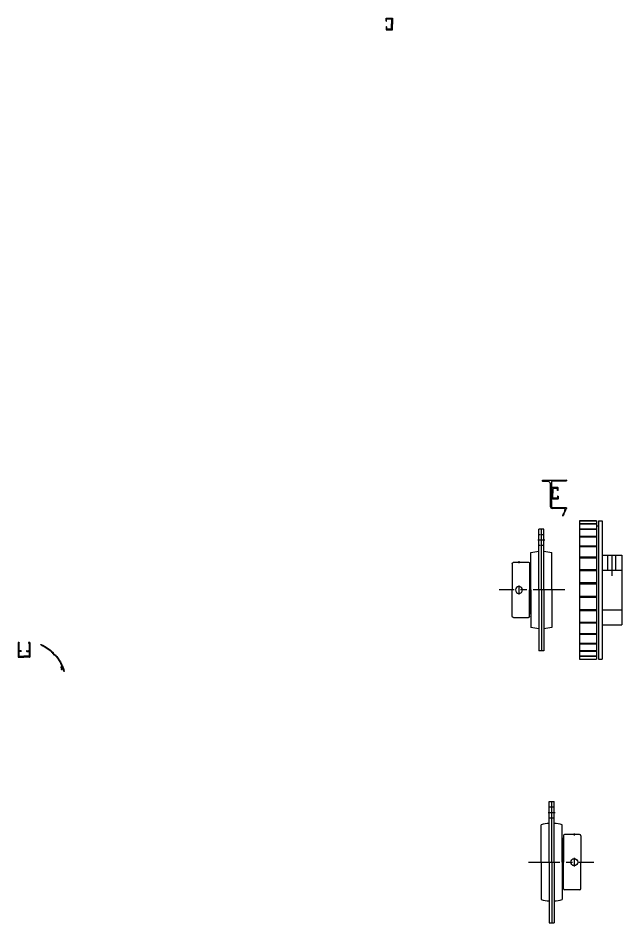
# Model space of a CAD drawing. Header units: millimetres. Extents: x 150937 to 394412, y 327166 to 584759.
# Drawn here: x 219915 to 221736, y 464557 to 467283 of the extents above; entities that cross this region are included whole.
import ezdxf

# ---------------------------------------------------------------- set-up
doc = ezdxf.new("R2010")
doc.units = ezdxf.units.MM
doc.linetypes.add('CENTER', pattern=[50.8, 31.75, -6.35, 6.35, -6.35])
doc.linetypes.add('HIDDEN', pattern=[0.375, 0.25, -0.125])
doc.layers.add('Layer 1', color=7, linetype='Continuous')

# ---------------------------------------------------------------- blocks, each defined once
blk = doc.blocks.new('FG')
for p, q in [((1506.31, -5299.69), (1502.81, -5299.69)), ((1502.81, -5299.69), (1502.81, -5438.49)), ((1506.31, -5299.69), (1506.31, -5438.49)), ((1508.31, -5304.79), (1506.31, -5304.79)), ((1525.31, -5299.69), (1508.31, -5299.69)), ((1508.31, -5299.69), (1508.31, -5438.49)), ((1508.31, -5299.69), (1525.31, -5299.69)), ((1525.31, -5302.53), (1508.31, -5302.53)), ((1525.31, -5302.84), (1508.31, -5302.84)), ((1525.31, -5299.69), (1525.31, -5438.49)), ((1525.31, -5307.64), (1508.31, -5307.64)), ((1525.31, -5308.14), (1508.31, -5308.14)), ((1525.31, -5315.11), (1508.31, -5315.11)), ((1525.31, -5315.78), (1508.31, -5315.78)), ((1525.31, -5324.66), (1508.31, -5324.66)), ((1525.31, -5325.48), (1508.31, -5325.48)), ((1482.81, -5334.09), (1482.81, -5404.09)), ((1502.81, -5334.09), (1482.81, -5334.09)), ((1492.81, -5334.09), (1492.81, -5355.05)), ((1525.31, -5335.92), (1508.31, -5335.92)), ((1525.31, -5336.84), (1508.31, -5336.84)), ((1482.81, -5349.09), (1482.81, -5389.09)), ((1502.81, -5349.09), (1482.81, -5349.09)), ((1502.81, -5349.09), (1482.81, -5349.09)), ((1525.31, -5348.44), (1508.31, -5348.44)), ((1525.31, -5349.45), (1508.31, -5349.45)), ((1525.31, -5361.77), (1508.31, -5361.77)), ((1525.31, -5362.82), (1508.31, -5362.82)), ((1525.31, -5375.37), (1508.31, -5375.37)), ((1525.31, -5376.42), (1508.31, -5376.42)), ((1502.81, -5389.09), (1482.81, -5389.09)), ((1502.81, -5389.09), (1482.81, -5389.09)), ((1525.31, -5388.74), (1508.31, -5388.74)), ((1525.31, -5389.74), (1508.31, -5389.74)), ((1502.81, -5404.09), (1482.81, -5404.09)), ((1525.31, -5401.34), (1508.31, -5401.34)), ((1525.31, -5402.27), (1508.31, -5402.27)), ((1525.31, -5412.71), (1508.31, -5412.71)), ((1525.31, -5413.53), (1508.31, -5413.53)), ((1525.31, -5422.41), (1508.31, -5422.41)), ((1525.31, -5423.07), (1508.31, -5423.07)), ((1525.31, -5430.05), (1508.31, -5430.05)), ((1525.31, -5430.55), (1508.31, -5430.55)), ((1506.31, -5438.49), (1502.81, -5438.49)), ((1525.31, -5435.35), (1508.31, -5435.35)), ((1525.31, -5435.66), (1508.31, -5435.66)), ((1525.31, -5438.49), (1508.31, -5438.49))]:
    blk.add_line(p, q)
at = {"color": 0}
for p, q in [((1488.81, -5349.09), (1488.81, -5334.09)), ((1496.81, -5349.09), (1496.81, -5334.09))]:
    blk.add_line(p, q, dxfattribs=at)
blk = doc.blocks.new('베어링')
for p, q in [((1616.05, -9884.44), (1616.05, -9823.44)), ((1616.05, -9823.44), (1621.25, -9823.44)), ((1618.65, -9884.44), (1618.65, -9823.44)), ((1621.25, -9884.44), (1621.25, -9823.44)), ((1608.15, -9884.44), (1608.15, -9846.88)), ((1629.15, -9884.44), (1629.15, -9846.88)), ((1630.55, -9857.64), (1630.55, -9884.44)), ((1646.55, -9856.64), (1631.55, -9856.64)), ((1648.05, -9858.14), (1648.05, -9884.44)), ((1630.05, -9860.69), (1629.15, -9860.69)), ((1630.05, -9860.69), (1630.25, -9860.89)), ((1630.25, -9860.89), (1630.25, -9884.44)), ((1608.15, -9884.44), (1608.15, -9922)), ((1616.05, -9884.44), (1616.05, -9945.44)), ((1618.65, -9884.44), (1618.65, -9945.44)), ((1621.25, -9884.44), (1621.25, -9945.44)), ((1629.15, -9884.44), (1629.15, -9922)), ((1630.25, -9907.99), (1630.25, -9884.44)), ((1630.55, -9911.24), (1630.55, -9884.44)), ((1648.05, -9910.74), (1648.05, -9884.44)), ((1630.05, -9908.19), (1629.15, -9908.19)), ((1630.05, -9908.19), (1630.25, -9907.99)), ((1646.55, -9912.24), (1631.55, -9912.24)), ((1616.05, -9945.44), (1621.25, -9945.44))]:
    blk.add_line(p, q)
at = {"color": 3, "linetype": 'HIDDEN'}
for p, q in [((1616.05, -9828.94), (1621.25, -9828.94)), ((1616.05, -9839.94), (1621.25, -9839.94))]:
    blk.add_line(p, q, dxfattribs=at)
at = {"color": 1, "linetype": 'CENTER'}
for p, q in [((1615.05, -9834.44), (1622.25, -9834.44)), ((1641.25, -9855.64), (1641.25, -9857.64)), ((1595.15, -9884.44), (1661.05, -9884.44)), ((1641.25, -9879.94), (1641.25, -9888.94))]:
    blk.add_line(p, q, dxfattribs=at)
blk.add_circle((1641.25, -9884.44), 3.5)
for centre, radius, start, end in [((1618.65, -9884.44), 39, 93.82255, 105.6185), ((1618.65, -9884.44), 39, 74.3815, 86.17745), ((1631.55, -9857.64), 1, 90, 180), ((1646.55, -9858.14), 1.5, 0, 90), ((1630.75, -9862.3), 0.5, 180, 246.42182), ((1630.75, -9906.58), 0.5, 113.57818, 180), ((1631.55, -9911.24), 1, 180, 270), ((1646.55, -9910.74), 1.5, 270, 0), ((1618.65, -9884.44), 39, 254.3815, 266.17745), ((1618.65, -9884.44), 39, 273.82255, 285.6185)]:
    blk.add_arc(centre, radius, start, end)
blk = doc.blocks.new('k-5')
at = {"color": 1}
for p, q in [((-36413.1, 17310.5), (-36413.1, 17291.8)), ((-36404.3, 17311), (-36412.6, 17311)), ((-36406.7, 17309.2), (-36410.1, 17309.2)), ((-36404.3, 17309.2), (-36406.7, 17309.2)), ((-36403.8, 17310.5), (-36403.8, 17309.7)), ((-36387.4, 17310.5), (-36387.4, 17309.7)), ((-36386.9, 17311), (-36378.6, 17311)), ((-36386.9, 17309.2), (-36384.6, 17309.2)), ((-36384.6, 17309.2), (-36381.1, 17309.2)), ((-36378.1, 17310.5), (-36378.1, 17291.8)), ((-36412.6, 17291.3), (-36396.1, 17291.3)), ((-36410.6, 17308.7), (-36410.6, 17295.3)), ((-36410.1, 17294.8), (-36396.1, 17294.8)), ((-36395.6, 17294.3), (-36396.1, 17294.8)), ((-36395.6, 17291.8), (-36396.1, 17291.3)), ((-36395.1, 17294.8), (-36395.6, 17294.3)), ((-36395.1, 17291.3), (-36395.6, 17291.8)), ((-36381.1, 17294.8), (-36395.1, 17294.8)), ((-36378.6, 17291.3), (-36395.1, 17291.3)), ((-36380.6, 17308.7), (-36380.6, 17295.3))]:
    blk.add_line(p, q, dxfattribs=at)
for centre, start, end in [((-36412.6, 17310.5), 90, 180), ((-36410.1, 17308.7), 90, 180), ((-36404.3, 17310.5), 360, 90), ((-36404.3, 17309.7), 270, 0), ((-36386.9, 17310.5), 90, 180), ((-36386.9, 17309.7), 180, 270), ((-36381.1, 17308.7), 0, 90), ((-36378.6, 17310.5), 0, 90), ((-36412.6, 17291.8), 180, 270), ((-36410.1, 17295.3), 180, 270), ((-36381.1, 17295.3), 270, 0), ((-36378.6, 17291.8), 270, 0)]:
    blk.add_arc(centre, 0.5, start, end, dxfattribs=at)
blk = doc.blocks.new('k-3')
for p, q in [((-36515.3, 17456.3), (-36515.3, 17459.3)), ((-36514.8, 17459.8), (-36443.5, 17459.8)), ((-36505.3, 17455.8), (-36514.8, 17455.8)), ((-36504.8, 17456.3), (-36505.3, 17455.8)), ((-36504.3, 17455.8), (-36504.8, 17456.3)), ((-36496.7, 17455.8), (-36504.3, 17455.8)), ((-36496, 17455.5), (-36491.6, 17451.1)), ((-36491.3, 17416.3), (-36491.3, 17450.4)), ((-36487.8, 17453.8), (-36487.8, 17433.8)), ((-36443.5, 17456.8), (-36484.8, 17456.8)), ((-36443, 17459.3), (-36443, 17457.3)), ((-36488.3, 17433.3), (-36487.8, 17433.8)), ((-36487.8, 17432.8), (-36488.3, 17433.3)), ((-36487.8, 17398.8), (-36487.8, 17432.8)), ((-36490.8, 17415.8), (-36491.3, 17416.3)), ((-36491.3, 17415.3), (-36490.8, 17415.8)), ((-36491.3, 17379.3), (-36491.3, 17415.3)), ((-36488.3, 17398.3), (-36487.8, 17398.8)), ((-36487.8, 17397.8), (-36488.3, 17398.3)), ((-36487.8, 17397.8), (-36487.8, 17380.6)), ((-36450, 17374.3), (-36486.3, 17374.3)), ((-36484.3, 17376.8), (-36444, 17376.8)), ((-36448.8, 17366.1), (-36449.1, 17363.1)), ((-36449, 17374.3), (-36449, 17374.3)), ((-36443, 17375.8), (-36443, 17374.4)), ((-36454.2, 17353), (-36453.6, 17354.3)), ((-36453.2, 17352.2), (-36454.1, 17352.7)), ((-36450.8, 17356.1), (-36452.8, 17352.3)), ((-36450.4, 17356.8), (-36450.9, 17356.6)), ((-36450.9, 17356.6), (-36450.8, 17356.1))]:
    blk.add_line(p, q)
for centre, radius, start, end in [((-36514.8, 17459.3), 0.5, 90, 180), ((-36514.8, 17456.3), 0.5, 180, 270), ((-36496.7, 17454.8), 1, 45, 90), ((-36492.3, 17450.4), 1, 0, 45), ((-36484.8, 17453.8), 3, 90, 180), ((-36443.5, 17459.3), 0.5, 0, 90), ((-36443.5, 17457.3), 0.5, 270, 0), ((-36486.3, 17379.3), 5, 180, 270), ((-36484.4, 17380.2), 3.4, 173.3022, 272.7691), ((-36561.5, 17414.1), 125, 332.683, 341.3293), ((-36450, 17371.3), 3, 338.982, 90), ((-36561.5, 17414.1), 122.5, 336.9119, 338.982), ((-36444, 17375.8), 1, 0, 90), ((-36444, 17374.4), 1, 341.3293, 0), ((-36454, 17352.9), 0.234, 151.7351, 241.4999), ((-36561.5, 17414.1), 123.4, 330.9826, 335.6031), ((-36453.1, 17352.4), 0.234, 241.4999, 331.562)]:
    blk.add_arc(centre, radius, start, end)
blk = doc.blocks.new('wqweqwqw')
at = {"color": 1}
for p, q in [((-34498.3, 13826), (-34498.3, 13807.2)), ((-34489.5, 13826.5), (-34497.8, 13826.5)), ((-34495.8, 13824.2), (-34495.8, 13810.7)), ((-34491.8, 13824.7), (-34495.3, 13824.7)), ((-34489.5, 13824.7), (-34491.8, 13824.7)), ((-34489, 13826), (-34489, 13825.2)), ((-34472.6, 13826), (-34472.6, 13825.2)), ((-34472.1, 13826.5), (-34463.8, 13826.5)), ((-34472.1, 13824.7), (-34469.8, 13824.7)), ((-34469.8, 13824.7), (-34466.3, 13824.7)), ((-34465.8, 13824.2), (-34465.8, 13810.7)), ((-34463.3, 13826), (-34463.3, 13807.2)), ((-34497.8, 13806.7), (-34481.3, 13806.7)), ((-34495.3, 13810.2), (-34480.8, 13810.2)), ((-34480.8, 13807.2), (-34481.3, 13806.7)), ((-34466.3, 13810.2), (-34480.8, 13810.2)), ((-34480.3, 13806.7), (-34480.8, 13807.2)), ((-34463.8, 13806.7), (-34480.3, 13806.7))]:
    blk.add_line(p, q, dxfattribs=at)
for centre, start, end in [((-34497.8, 13826), 90, 180), ((-34495.3, 13824.2), 90, 180), ((-34489.5, 13826), 360, 90), ((-34489.5, 13825.2), 270, 0), ((-34472.1, 13826), 90, 180), ((-34472.1, 13825.2), 180, 270), ((-34466.3, 13824.2), 0, 90), ((-34463.8, 13826), 0, 90), ((-34497.8, 13807.2), 180, 270), ((-34495.3, 13810.7), 180, 270), ((-34466.3, 13810.7), 270, 0), ((-34463.8, 13807.2), 270, 0)]:
    blk.add_arc(centre, 0.5, start, end, dxfattribs=at)
blk = doc.blocks.new('k-6')
for p, q in [((-36507, 17321.9), (-36507, 17315.9)), ((-36507, 17315.9), (-36506.5, 17315.4)), ((-36506.5, 17315.4), (-36507, 17314.9)), ((-36507, 17314.9), (-36507, 17302.3)), ((-36505, 17322.4), (-36506.5, 17322.4)), ((-36505, 17322.4), (-36504.2, 17322.4)), ((-36505, 17319.9), (-36505, 17302.3)), ((-36504.5, 17320.4), (-36504.2, 17320.4)), ((-36503.7, 17321.9), (-36503.7, 17320.9)), ((-36475.3, 17321.9), (-36475.3, 17320.9)), ((-36474, 17322.4), (-36474.8, 17322.4)), ((-36474.5, 17320.4), (-36474.8, 17320.4)), ((-36474, 17322.4), (-36472.5, 17322.4)), ((-36474, 17319.9), (-36474, 17302.3)), ((-36472, 17315.9), (-36472.5, 17315.4)), ((-36472.5, 17315.4), (-36472, 17314.9)), ((-36472, 17321.9), (-36472, 17315.9)), ((-36472, 17314.9), (-36472, 17302.3)), ((-36507, 17302.3), (-36507, 17278.1)), ((-36507, 17296.9), (-36507, 17278.1)), ((-36505, 17302.3), (-36505, 17299.4)), ((-36505, 17299.4), (-36503, 17297.4)), ((-36505, 17295.1), (-36505, 17281.1)), ((-36500.5, 17295.6), (-36504.5, 17295.6)), ((-36500.5, 17295.6), (-36504, 17295.6)), ((-36498.2, 17297.4), (-36503, 17297.4)), ((-36498.2, 17297.4), (-36503, 17297.4)), ((-36498.2, 17295.6), (-36500.5, 17295.6)), ((-36497.7, 17296.9), (-36497.7, 17296.1)), ((-36481.3, 17296.9), (-36481.3, 17296.1)), ((-36480.8, 17297.4), (-36476, 17297.4)), ((-36480.8, 17297.4), (-36476, 17297.4)), ((-36480.8, 17295.6), (-36478.5, 17295.6)), ((-36478.5, 17295.6), (-36475, 17295.6)), ((-36478.5, 17295.6), (-36474.5, 17295.6)), ((-36474, 17299.4), (-36476, 17297.4)), ((-36474, 17302.3), (-36474, 17299.4)), ((-36474, 17295.1), (-36474, 17281.1)), ((-36472, 17302.3), (-36472, 17278.1)), ((-36472, 17296.9), (-36472, 17278.1)), ((-36506.5, 17277.6), (-36490, 17277.6)), ((-36505, 17281.1), (-36490, 17281.1)), ((-36490, 17281.1), (-36489.5, 17280.6)), ((-36490, 17277.6), (-36489.5, 17278.1)), ((-36489, 17281.1), (-36489.5, 17280.6)), ((-36489, 17277.6), (-36489.5, 17278.1)), ((-36474, 17281.1), (-36489, 17281.1)), ((-36472.5, 17277.6), (-36489, 17277.6))]:
    blk.add_line(p, q)
for centre, start, end in [((-36506.5, 17321.9), 90, 180), ((-36504.5, 17319.9), 90, 180), ((-36504.2, 17321.9), 0, 90), ((-36504.2, 17320.9), 270, 0), ((-36474.8, 17321.9), 90, 180), ((-36474.8, 17320.9), 180, 270), ((-36474.5, 17319.9), 0, 90), ((-36472.5, 17321.9), 0, 90), ((-36504.5, 17295.1), 90, 180), ((-36498.2, 17296.9), 360, 90), ((-36498.2, 17296.1), 270, 360), ((-36480.8, 17296.9), 90, 180), ((-36480.8, 17296.1), 180, 270), ((-36474.5, 17295.1), 0, 90), ((-36506.5, 17278.1), 180, 270), ((-36472.5, 17278.1), 270, 0)]:
    blk.add_arc(centre, 0.5, start, end)
blk = doc.blocks.new('A$C7437e431')
for p, q in [((35, 45.6), (33.5, 45.7)), ((34.5, 44.5), (36, 44.4)), ((40.5, 51.3), (40.3, 49.8)), ((41.3, 48.5), (41.5, 50.1)), ((1.8, 4.7), (0, 0.8)), ((0.1, 0.5), (1.1, 0)), ((1.4, 0.1), (2, 1.4)), ((2.3, 4.9), (1.8, 4.7)), ((2.2, 5.4), (2.3, 4.9)), ((9.4, 11.9), (6.6, 6.8)), ((7.4, 4.2), (7.8, 4)), ((8, 6.1), (10.8, 11.2)), ((8.5, 5.4), (8.2, 5.5))]:
    blk.add_line(p, q)
for centre, radius, start, end in [((114.7, -49), 125, 106.1655, 126.2525), ((114.7, -49), 123.4, 106.2022, 126.2211), ((80, 70.3), 0.788, 288.3964, 98.167), ((114.7, -49), 125, 130.8589, 154.2162), ((114.7, -49), 123.4, 130.8903, 148.712), ((33.5, 45), 0.781, 84.3444, 130.8589), ((34.4, 43.7), 0.781, 84.5854, 130.8903), ((35.1, 46.4), 0.781, 264.3444, 309.8546), ((114.7, -49), 123.4, 127.2569, 129.8546), ((36.1, 45.1), 0.781, 264.5854, 309.8721), ((114.7, -49), 121.9, 127.2394, 129.8721), ((39.5, 49.9), 0.781, 307.2569, 352.767), ((41.3, 51.2), 0.781, 126.2525, 172.767), ((40.5, 48.7), 0.781, 307.2394, 352.526), ((42.2, 50), 0.781, 126.2211, 172.526), ((0.2, 0.7), 0.234, 155.3371, 245.3993), ((1.2, 0.2), 0.234, 245.3993, 335.164), ((114.7, -49), 123.4, 151.2961, 155.9166), ((8.4, 5.9), 1.95, 153.1907, 240.8529), ((114.7, -49), 123.4, 149.9886, 151.2961), ((8.6, 12.2), 0.898, 338.2494, 154.5317), ((8.2, 4.7), 0.781, 240.8529, 60.8529), ((8.4, 5.9), 0.391, 153.1907, 240.8529), ((9.9, 15.1), 0.704, 176.5717, 255.116), ((8.7, 12.3), 2.34, 333.1907, 63.9008)]:
    blk.add_arc(centre, radius, start, end)

msp = doc.modelspace()

# ---------------------------------------------------------------- block references
at = {"rotation": 90}
msp.add_blockref('wqweqwqw', (234850.951, 501746.126), dxfattribs=at)
msp.add_blockref('k-6', (256422.054, 448079.514))
at = {"xscale": -1, "rotation": 351.9762060835413}
msp.add_blockref('A$C7437e431', (220054.193, 465314.342), dxfattribs=at)
at = {"layer": 'Layer 1', "linetype": 'Continuous'}
msp.add_blockref('k-3', (258011.239, 448431.379, 0), dxfattribs=at)
at = {"layer": 'Layer 1', "linetype": 'Continuous', "xscale": -1, "rotation": 270}
msp.add_blockref('k-5', (204232.148, 502246.791, 0), dxfattribs=at)
at = {"layer": 'Layer 1', "linetype": 'Continuous', "yscale": 3, "zscale": 3}
for name, p, xscale in [('FG', (226184.175, 481667.346, 0), -3), ('베어링', (226348.857, 495213.386, 0), -3), ('베어링', (216668.138, 494393.337, 0), 3)]:
    msp.add_blockref(name, p, dxfattribs=dict(at, xscale=xscale))

doc.saveas('drawing.dxf')
